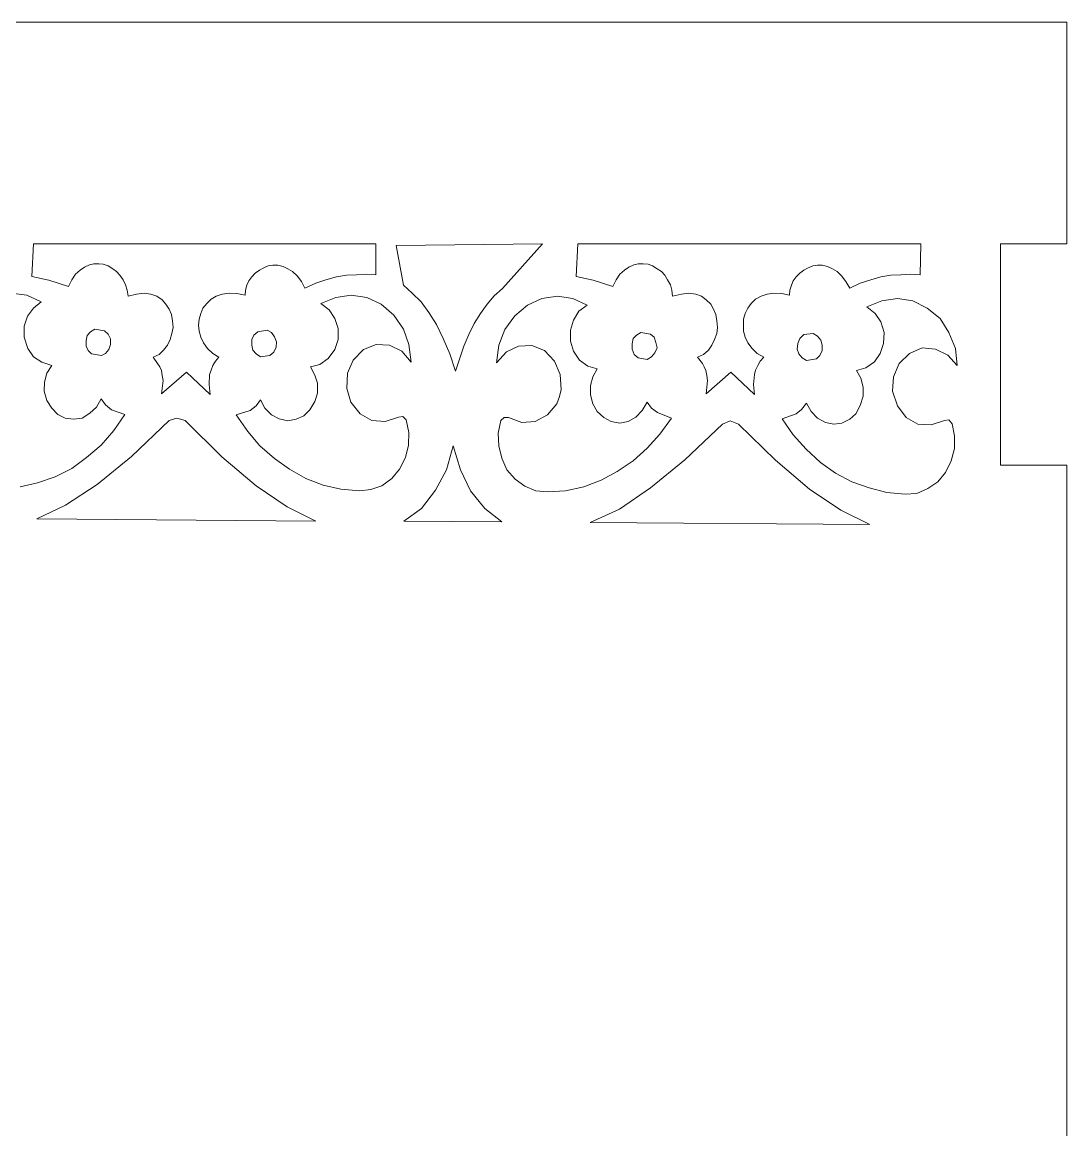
# Model space of a CAD drawing. Header units: inches. Extents: x -4.04 to 3.96, y -5.52 to 0.82.
# Drawn here: x -3.584 to -2.924, y 0.116 to 0.816 of the extents above; entities that cross this region are included whole.
import ezdxf

# ---------------------------------------------------------------- set-up
doc = ezdxf.new("R2010")
doc.units = ezdxf.units.IN
doc.header["$MEASUREMENT"] = 0
doc.layers.add('Katman 1', color=7, linetype='Continuous')

msp = doc.modelspace()

# ---------------------------------------------------------------- linework, layer by layer
at = {"layer": 'Katman 1', "color": 250, "lineweight": 9}
for points in [[(-2.92356, 0.81574), (-2.92356, 0.81574), (-4.04347, 0.81574), (-4.04347, 0.81574)], [(-2.92356, 0.67574), (-2.92356, 0.67574), (-2.92356, 0.81574), (-2.92356, 0.81574)], [(-3.57662, 0.67574), (-3.57662, 0.67574), (-3.57769, 0.65507), (-3.57769, 0.65507)], [(-3.36034, 0.67574), (-3.36034, 0.67574), (-3.57662, 0.67574), (-3.57662, 0.67574)], [(-3.36034, 0.65613), (-3.36034, 0.65613), (-3.36034, 0.67574), (-3.36034, 0.67574)], [(-3.255, 0.67574), (-3.255, 0.67574), (-3.34739, 0.67467), (-3.34739, 0.67467)], [(-3.34739, 0.67467), (-3.34739, 0.67467), (-3.34285, 0.64947), (-3.34285, 0.64947)], [(-3.28023, 0.6474), (-3.28023, 0.6474), (-3.255, 0.67574), (-3.255, 0.67574)], [(-3.2326, 0.67574), (-3.2326, 0.67574), (-3.23365, 0.65507), (-3.23365, 0.65507)], [(-3.01594, 0.67574), (-3.01594, 0.67574), (-3.2326, 0.67574), (-3.2326, 0.67574)], [(-3.01632, 0.65613), (-3.01632, 0.65613), (-3.01594, 0.67574), (-3.01594, 0.67574)], [(-2.96559, 0.53573), (-2.96559, 0.53573), (-2.96559, 0.67574), (-2.96559, 0.67574)], [(-2.96559, 0.67574), (-2.96559, 0.67574), (-2.92356, 0.67574), (-2.92356, 0.67574)], [(-3.55002, 0.65647), (-3.55002, 0.65647), (-3.54722, 0.65893), (-3.54722, 0.65893)], [(-3.54722, 0.65893), (-3.54722, 0.65893), (-3.54439, 0.661), (-3.54439, 0.661)], [(-3.54439, 0.661), (-3.54439, 0.661), (-3.54128, 0.66243), (-3.54128, 0.66243)], [(-3.54128, 0.66243), (-3.54128, 0.66243), (-3.53848, 0.66311), (-3.53848, 0.66311)], [(-3.53848, 0.66311), (-3.53848, 0.66311), (-3.53533, 0.66311), (-3.53533, 0.66311)], [(-3.53533, 0.66311), (-3.53533, 0.66311), (-3.53253, 0.6628), (-3.53253, 0.6628)], [(-3.53253, 0.6628), (-3.53253, 0.6628), (-3.52937, 0.66173), (-3.52937, 0.66173)], [(-3.52937, 0.66173), (-3.52937, 0.66173), (-3.52657, 0.65996), (-3.52657, 0.65996)], [(-3.52657, 0.65996), (-3.52657, 0.65996), (-3.52413, 0.65822), (-3.52413, 0.65822)], [(-3.52413, 0.65822), (-3.52413, 0.65822), (-3.52202, 0.65576), (-3.52202, 0.65576)], [(-3.43661, 0.65718), (-3.43661, 0.65718), (-3.43381, 0.65893), (-3.43381, 0.65893)], [(-3.43381, 0.65893), (-3.43381, 0.65893), (-3.43137, 0.66031), (-3.43137, 0.66031)], [(-3.43137, 0.66031), (-3.43137, 0.66031), (-3.42824, 0.66173), (-3.42824, 0.66173)], [(-3.42824, 0.66173), (-3.42824, 0.66173), (-3.42546, 0.66209), (-3.42546, 0.66209)], [(-3.42546, 0.66209), (-3.42546, 0.66209), (-3.4223, 0.66209), (-3.4223, 0.66209)], [(-3.4223, 0.66209), (-3.4223, 0.66209), (-3.41879, 0.66138), (-3.41879, 0.66138)], [(-3.41879, 0.66138), (-3.41879, 0.66138), (-3.41597, 0.65996), (-3.41597, 0.65996)], [(-3.41597, 0.65996), (-3.41597, 0.65996), (-3.41283, 0.65822), (-3.41283, 0.65822)], [(-3.41283, 0.65822), (-3.41283, 0.65822), (-3.41001, 0.65544), (-3.41001, 0.65544)], [(-3.206, 0.65647), (-3.206, 0.65647), (-3.20322, 0.65893), (-3.20322, 0.65893)], [(-3.20322, 0.65893), (-3.20322, 0.65893), (-3.2004, 0.661), (-3.2004, 0.661)], [(-3.2004, 0.661), (-3.2004, 0.661), (-3.19727, 0.66243), (-3.19727, 0.66243)], [(-3.19727, 0.66243), (-3.19727, 0.66243), (-3.19444, 0.66311), (-3.19444, 0.66311)], [(-3.19444, 0.66311), (-3.19444, 0.66311), (-3.19129, 0.66311), (-3.19129, 0.66311)], [(-3.19129, 0.66311), (-3.19129, 0.66311), (-3.18816, 0.6628), (-3.18816, 0.6628)], [(-3.18816, 0.6628), (-3.18816, 0.6628), (-3.18533, 0.66173), (-3.18533, 0.66173)], [(-3.18533, 0.66173), (-3.18533, 0.66173), (-3.18256, 0.65996), (-3.18256, 0.65996)], [(-3.18256, 0.65996), (-3.18256, 0.65996), (-3.17976, 0.65822), (-3.17976, 0.65822)], [(-3.17976, 0.65822), (-3.17976, 0.65822), (-3.17767, 0.65576), (-3.17767, 0.65576)], [(-3.09226, 0.65718), (-3.09226, 0.65718), (-3.08981, 0.65893), (-3.08981, 0.65893)], [(-3.08981, 0.65893), (-3.08981, 0.65893), (-3.08737, 0.66031), (-3.08737, 0.66031)], [(-3.08737, 0.66031), (-3.08737, 0.66031), (-3.08419, 0.66173), (-3.08419, 0.66173)], [(-3.08419, 0.66173), (-3.08419, 0.66173), (-3.08108, 0.66209), (-3.08108, 0.66209)], [(-3.08108, 0.66209), (-3.08108, 0.66209), (-3.07826, 0.66209), (-3.07826, 0.66209)], [(-3.07826, 0.66209), (-3.07826, 0.66209), (-3.07475, 0.66138), (-3.07475, 0.66138)], [(-3.07475, 0.66138), (-3.07475, 0.66138), (-3.07159, 0.65996), (-3.07159, 0.65996)], [(-3.07159, 0.65996), (-3.07159, 0.65996), (-3.06881, 0.65822), (-3.06881, 0.65822)], [(-3.06881, 0.65822), (-3.06881, 0.65822), (-3.06599, 0.65544), (-3.06599, 0.65544)], [(-3.57769, 0.65507), (-3.57769, 0.65507), (-3.56682, 0.65265), (-3.56682, 0.65265)], [(-3.56682, 0.65265), (-3.56682, 0.65265), (-3.5546, 0.64878), (-3.5546, 0.64878)], [(-3.5546, 0.64878), (-3.5546, 0.64878), (-3.55246, 0.65298), (-3.55246, 0.65298)], [(-3.55246, 0.65298), (-3.55246, 0.65298), (-3.55002, 0.65647), (-3.55002, 0.65647)], [(-3.52202, 0.65576), (-3.52202, 0.65576), (-3.51993, 0.65298), (-3.51993, 0.65298)], [(-3.51993, 0.65298), (-3.51993, 0.65298), (-3.51853, 0.64982), (-3.51853, 0.64982)], [(-3.44186, 0.64947), (-3.44186, 0.64947), (-3.44048, 0.65227), (-3.44048, 0.65227)], [(-3.44048, 0.65227), (-3.44048, 0.65227), (-3.43872, 0.65473), (-3.43872, 0.65473)], [(-3.43872, 0.65473), (-3.43872, 0.65473), (-3.43661, 0.65718), (-3.43661, 0.65718)], [(-3.41001, 0.65544), (-3.41001, 0.65544), (-3.40728, 0.65194), (-3.40728, 0.65194)], [(-3.40728, 0.65194), (-3.40728, 0.65194), (-3.40515, 0.64774), (-3.40515, 0.64774)], [(-3.39812, 0.65087), (-3.39812, 0.65087), (-3.39183, 0.65298), (-3.39183, 0.65298)], [(-3.39183, 0.65298), (-3.39183, 0.65298), (-3.38517, 0.65473), (-3.38517, 0.65473)], [(-3.38517, 0.65473), (-3.38517, 0.65473), (-3.37888, 0.65576), (-3.37888, 0.65576)], [(-3.37888, 0.65576), (-3.37888, 0.65576), (-3.37257, 0.65613), (-3.37257, 0.65613)], [(-3.37257, 0.65613), (-3.37257, 0.65613), (-3.36628, 0.65647), (-3.36628, 0.65647)], [(-3.36628, 0.65647), (-3.36628, 0.65647), (-3.36034, 0.65613), (-3.36034, 0.65613)], [(-3.23365, 0.65507), (-3.23365, 0.65507), (-3.22282, 0.65265), (-3.22282, 0.65265)], [(-3.22282, 0.65265), (-3.22282, 0.65265), (-3.21056, 0.64878), (-3.21056, 0.64878)], [(-3.21056, 0.64878), (-3.21056, 0.64878), (-3.20846, 0.65298), (-3.20846, 0.65298)], [(-3.20846, 0.65298), (-3.20846, 0.65298), (-3.206, 0.65647), (-3.206, 0.65647)], [(-3.17767, 0.65576), (-3.17767, 0.65576), (-3.17593, 0.65298), (-3.17593, 0.65298)], [(-3.17593, 0.65298), (-3.17593, 0.65298), (-3.17413, 0.64982), (-3.17413, 0.64982)], [(-3.09753, 0.64947), (-3.09753, 0.64947), (-3.09644, 0.65227), (-3.09644, 0.65227)], [(-3.09644, 0.65227), (-3.09644, 0.65227), (-3.09473, 0.65473), (-3.09473, 0.65473)], [(-3.09473, 0.65473), (-3.09473, 0.65473), (-3.09226, 0.65718), (-3.09226, 0.65718)], [(-3.06599, 0.65544), (-3.06599, 0.65544), (-3.06322, 0.65194), (-3.06322, 0.65194)], [(-3.06322, 0.65194), (-3.06322, 0.65194), (-3.06077, 0.64774), (-3.06077, 0.64774)], [(-3.0541, 0.65087), (-3.0541, 0.65087), (-3.04746, 0.65298), (-3.04746, 0.65298)], [(-3.04746, 0.65298), (-3.04746, 0.65298), (-3.04117, 0.65473), (-3.04117, 0.65473)], [(-3.04117, 0.65473), (-3.04117, 0.65473), (-3.03488, 0.65576), (-3.03488, 0.65576)], [(-3.03488, 0.65576), (-3.03488, 0.65576), (-3.02857, 0.65613), (-3.02857, 0.65613)], [(-3.02857, 0.65613), (-3.02857, 0.65613), (-3.02226, 0.65647), (-3.02226, 0.65647)], [(-3.02226, 0.65647), (-3.02226, 0.65647), (-3.01632, 0.65613), (-3.01632, 0.65613)], [(-3.59062, 0.64458), (-3.59062, 0.64458), (-3.58082, 0.6432), (-3.58082, 0.6432)], [(-3.51853, 0.64982), (-3.51853, 0.64982), (-3.51748, 0.64633), (-3.51748, 0.64633)], [(-3.51748, 0.64633), (-3.51748, 0.64633), (-3.51678, 0.64249), (-3.51678, 0.64249)], [(-3.51153, 0.64387), (-3.51153, 0.64387), (-3.50662, 0.64458), (-3.50662, 0.64458)], [(-3.50662, 0.64458), (-3.50662, 0.64458), (-3.50244, 0.64387), (-3.50244, 0.64387)], [(-3.45728, 0.64387), (-3.45728, 0.64387), (-3.45304, 0.64458), (-3.45304, 0.64458)], [(-3.45304, 0.64458), (-3.45304, 0.64458), (-3.44817, 0.6442), (-3.44817, 0.6442)], [(-3.44817, 0.6442), (-3.44817, 0.6442), (-3.44293, 0.6432), (-3.44293, 0.6432)], [(-3.44293, 0.6432), (-3.44293, 0.6432), (-3.44257, 0.64633), (-3.44257, 0.64633)], [(-3.44257, 0.64633), (-3.44257, 0.64633), (-3.44186, 0.64947), (-3.44186, 0.64947)], [(-3.40515, 0.64774), (-3.40515, 0.64774), (-3.39812, 0.65087), (-3.39812, 0.65087)], [(-3.34285, 0.64947), (-3.34285, 0.64947), (-3.33723, 0.64458), (-3.33723, 0.64458)], [(-3.33723, 0.64458), (-3.33723, 0.64458), (-3.33165, 0.639), (-3.33165, 0.639)], [(-3.28545, 0.64282), (-3.28545, 0.64282), (-3.28023, 0.6474), (-3.28023, 0.6474)], [(-3.17413, 0.64982), (-3.17413, 0.64982), (-3.17311, 0.64633), (-3.17311, 0.64633)], [(-3.17311, 0.64633), (-3.17311, 0.64633), (-3.17275, 0.64249), (-3.17275, 0.64249)], [(-3.16713, 0.64387), (-3.16713, 0.64387), (-3.1626, 0.64458), (-3.1626, 0.64458)], [(-3.1626, 0.64458), (-3.1626, 0.64458), (-3.15806, 0.64387), (-3.15806, 0.64387)], [(-3.11291, 0.64387), (-3.11291, 0.64387), (-3.10871, 0.64458), (-3.10871, 0.64458)], [(-3.10871, 0.64458), (-3.10871, 0.64458), (-3.10379, 0.6442), (-3.10379, 0.6442)], [(-3.10379, 0.6442), (-3.10379, 0.6442), (-3.09893, 0.6432), (-3.09893, 0.6432)], [(-3.09893, 0.6432), (-3.09893, 0.6432), (-3.09855, 0.64633), (-3.09855, 0.64633)], [(-3.09855, 0.64633), (-3.09855, 0.64633), (-3.09753, 0.64947), (-3.09753, 0.64947)], [(-3.06077, 0.64774), (-3.06077, 0.64774), (-3.0541, 0.65087), (-3.0541, 0.65087)], [(-3.58082, 0.6432), (-3.58082, 0.6432), (-3.57173, 0.639), (-3.57173, 0.639)], [(-3.57173, 0.639), (-3.57173, 0.639), (-3.57662, 0.63511), (-3.57662, 0.63511)], [(-3.51678, 0.64249), (-3.51678, 0.64249), (-3.51153, 0.64387), (-3.51153, 0.64387)], [(-3.50244, 0.64387), (-3.50244, 0.64387), (-3.49857, 0.64249), (-3.49857, 0.64249)], [(-3.49857, 0.64249), (-3.49857, 0.64249), (-3.49539, 0.64038), (-3.49539, 0.64038)], [(-3.49539, 0.64038), (-3.49539, 0.64038), (-3.49299, 0.6376), (-3.49299, 0.6376)], [(-3.49299, 0.6376), (-3.49299, 0.6376), (-3.49088, 0.63442), (-3.49088, 0.63442)], [(-3.46953, 0.63511), (-3.46953, 0.63511), (-3.46708, 0.63791), (-3.46708, 0.63791)], [(-3.46708, 0.63791), (-3.46708, 0.63791), (-3.4643, 0.64073), (-3.4643, 0.64073)], [(-3.4643, 0.64073), (-3.4643, 0.64073), (-3.46113, 0.64249), (-3.46113, 0.64249)], [(-3.46113, 0.64249), (-3.46113, 0.64249), (-3.45728, 0.64387), (-3.45728, 0.64387)], [(-3.38555, 0.64178), (-3.38555, 0.64178), (-3.39499, 0.63791), (-3.39499, 0.63791)], [(-3.39499, 0.63791), (-3.39499, 0.63791), (-3.38974, 0.63406), (-3.38974, 0.63406)], [(-3.37577, 0.6432), (-3.37577, 0.6432), (-3.38555, 0.64178), (-3.38555, 0.64178)], [(-3.36596, 0.64178), (-3.36596, 0.64178), (-3.37577, 0.6432), (-3.37577, 0.6432)], [(-3.35683, 0.6376), (-3.35683, 0.6376), (-3.36596, 0.64178), (-3.36596, 0.64178)], [(-3.34879, 0.63058), (-3.34879, 0.63058), (-3.35683, 0.6376), (-3.35683, 0.6376)], [(-3.33165, 0.639), (-3.33165, 0.639), (-3.32674, 0.63233), (-3.32674, 0.63233)], [(-3.29421, 0.63162), (-3.29421, 0.63162), (-3.29001, 0.6376), (-3.29001, 0.6376)], [(-3.29001, 0.6376), (-3.29001, 0.6376), (-3.28545, 0.64282), (-3.28545, 0.64282)], [(-3.26444, 0.63689), (-3.26444, 0.63689), (-3.25533, 0.64109), (-3.25533, 0.64109)], [(-3.25533, 0.64109), (-3.25533, 0.64109), (-3.24556, 0.64249), (-3.24556, 0.64249)], [(-3.24556, 0.64249), (-3.24556, 0.64249), (-3.23576, 0.64109), (-3.23576, 0.64109)], [(-3.23576, 0.64109), (-3.23576, 0.64109), (-3.22665, 0.63689), (-3.22665, 0.63689)], [(-3.17275, 0.64249), (-3.17275, 0.64249), (-3.16713, 0.64387), (-3.16713, 0.64387)], [(-3.15806, 0.64387), (-3.15806, 0.64387), (-3.15453, 0.64249), (-3.15453, 0.64249)], [(-3.15453, 0.64249), (-3.15453, 0.64249), (-3.15142, 0.64038), (-3.15142, 0.64038)], [(-3.15142, 0.64038), (-3.15142, 0.64038), (-3.14862, 0.6376), (-3.14862, 0.6376)], [(-3.14862, 0.6376), (-3.14862, 0.6376), (-3.14684, 0.63442), (-3.14684, 0.63442)], [(-3.12515, 0.63511), (-3.12515, 0.63511), (-3.12306, 0.63791), (-3.12306, 0.63791)], [(-3.12306, 0.63791), (-3.12306, 0.63791), (-3.12024, 0.64073), (-3.12024, 0.64073)], [(-3.12024, 0.64073), (-3.12024, 0.64073), (-3.11675, 0.64249), (-3.11675, 0.64249)], [(-3.11675, 0.64249), (-3.11675, 0.64249), (-3.11291, 0.64387), (-3.11291, 0.64387)], [(-3.04046, 0.63967), (-3.04046, 0.63967), (-3.0499, 0.63582), (-3.0499, 0.63582)], [(-3.03068, 0.64109), (-3.03068, 0.64109), (-3.04046, 0.63967), (-3.04046, 0.63967)], [(-3.02085, 0.63967), (-3.02085, 0.63967), (-3.03068, 0.64109), (-3.03068, 0.64109)], [(-3.01179, 0.63511), (-3.01179, 0.63511), (-3.02085, 0.63967), (-3.02085, 0.63967)], [(-3.57662, 0.63511), (-3.57662, 0.63511), (-3.58046, 0.62989), (-3.58046, 0.62989)], [(-3.49088, 0.63442), (-3.49088, 0.63442), (-3.4895, 0.63093), (-3.4895, 0.63093)], [(-3.4895, 0.63093), (-3.4895, 0.63093), (-3.4888, 0.62709), (-3.4888, 0.62709)], [(-3.47199, 0.62813), (-3.47199, 0.62813), (-3.47091, 0.63162), (-3.47091, 0.63162)], [(-3.47091, 0.63162), (-3.47091, 0.63162), (-3.46953, 0.63511), (-3.46953, 0.63511)], [(-3.38974, 0.63406), (-3.38974, 0.63406), (-3.38626, 0.62847), (-3.38626, 0.62847)], [(-3.34285, 0.6218), (-3.34285, 0.6218), (-3.34879, 0.63058), (-3.34879, 0.63058)], [(-3.32674, 0.63233), (-3.32674, 0.63233), (-3.32187, 0.62464), (-3.32187, 0.62464)], [(-3.29803, 0.62535), (-3.29803, 0.62535), (-3.29421, 0.63162), (-3.29421, 0.63162)], [(-3.2788, 0.62149), (-3.2788, 0.62149), (-3.27252, 0.63022), (-3.27252, 0.63022)], [(-3.27252, 0.63022), (-3.27252, 0.63022), (-3.26444, 0.63689), (-3.26444, 0.63689)], [(-3.23189, 0.63304), (-3.23189, 0.63304), (-3.2354, 0.62742), (-3.2354, 0.62742)], [(-3.22665, 0.63689), (-3.22665, 0.63689), (-3.23189, 0.63304), (-3.23189, 0.63304)], [(-3.14684, 0.63442), (-3.14684, 0.63442), (-3.14546, 0.63093), (-3.14546, 0.63093)], [(-3.14546, 0.63093), (-3.14546, 0.63093), (-3.14475, 0.62709), (-3.14475, 0.62709)], [(-3.12793, 0.62813), (-3.12793, 0.62813), (-3.12691, 0.63162), (-3.12691, 0.63162)], [(-3.12691, 0.63162), (-3.12691, 0.63162), (-3.12515, 0.63511), (-3.12515, 0.63511)], [(-3.0499, 0.63582), (-3.0499, 0.63582), (-3.04466, 0.63162), (-3.04466, 0.63162)], [(-3.04466, 0.63162), (-3.04466, 0.63162), (-3.04117, 0.62638), (-3.04117, 0.62638)], [(-3.0037, 0.62847), (-3.0037, 0.62847), (-3.01179, 0.63511), (-3.01179, 0.63511)], [(-3.58046, 0.62989), (-3.58046, 0.62989), (-3.58257, 0.62356), (-3.58257, 0.62356)], [(-3.58257, 0.62356), (-3.58257, 0.62356), (-3.58257, 0.61658), (-3.58257, 0.61658)], [(-3.4888, 0.62709), (-3.4888, 0.62709), (-3.48841, 0.62289), (-3.48841, 0.62289)], [(-3.47232, 0.62427), (-3.47232, 0.62427), (-3.47199, 0.62813), (-3.47199, 0.62813)], [(-3.47199, 0.62042), (-3.47199, 0.62042), (-3.47232, 0.62427), (-3.47232, 0.62427)], [(-3.38626, 0.62847), (-3.38626, 0.62847), (-3.38412, 0.6222), (-3.38412, 0.6222)], [(-3.32187, 0.62464), (-3.32187, 0.62464), (-3.31763, 0.61589), (-3.31763, 0.61589)], [(-3.30156, 0.61835), (-3.30156, 0.61835), (-3.29803, 0.62535), (-3.29803, 0.62535)], [(-3.2354, 0.62742), (-3.2354, 0.62742), (-3.23716, 0.62109), (-3.23716, 0.62109)], [(-3.14475, 0.62709), (-3.14475, 0.62709), (-3.14442, 0.62289), (-3.14442, 0.62289)], [(-3.12793, 0.62042), (-3.12793, 0.62042), (-3.12793, 0.62813), (-3.12793, 0.62813)], [(-3.04117, 0.62638), (-3.04117, 0.62638), (-3.03906, 0.61973), (-3.03906, 0.61973)], [(-2.9981, 0.61973), (-2.9981, 0.61973), (-3.0037, 0.62847), (-3.0037, 0.62847)], [(-3.58257, 0.61658), (-3.58257, 0.61658), (-3.58011, 0.60956), (-3.58011, 0.60956)], [(-3.5434, 0.61449), (-3.5434, 0.61449), (-3.54269, 0.61764), (-3.54269, 0.61764)], [(-3.54269, 0.61764), (-3.54269, 0.61764), (-3.54057, 0.62007), (-3.54057, 0.62007)], [(-3.54057, 0.62007), (-3.54057, 0.62007), (-3.53778, 0.6218), (-3.53778, 0.6218)], [(-3.53778, 0.6218), (-3.53778, 0.6218), (-3.53182, 0.62078), (-3.53182, 0.62078)], [(-3.53182, 0.62078), (-3.53182, 0.62078), (-3.52937, 0.61864), (-3.52937, 0.61864)], [(-3.52937, 0.61864), (-3.52937, 0.61864), (-3.52795, 0.61553), (-3.52795, 0.61553)], [(-3.48913, 0.61902), (-3.48913, 0.61902), (-3.49022, 0.6152), (-3.49022, 0.6152)], [(-3.48841, 0.62289), (-3.48841, 0.62289), (-3.48913, 0.61902), (-3.48913, 0.61902)], [(-3.47091, 0.61658), (-3.47091, 0.61658), (-3.47199, 0.62042), (-3.47199, 0.62042)], [(-3.46919, 0.61309), (-3.46919, 0.61309), (-3.47091, 0.61658), (-3.47091, 0.61658)], [(-3.43733, 0.61798), (-3.43733, 0.61798), (-3.43872, 0.6152), (-3.43872, 0.6152)], [(-3.4349, 0.62007), (-3.4349, 0.62007), (-3.43733, 0.61798), (-3.43733, 0.61798)], [(-3.42894, 0.62109), (-3.42894, 0.62109), (-3.4349, 0.62007), (-3.4349, 0.62007)], [(-3.42617, 0.61973), (-3.42617, 0.61973), (-3.42894, 0.62109), (-3.42894, 0.62109)], [(-3.42437, 0.61693), (-3.42437, 0.61693), (-3.42617, 0.61973), (-3.42617, 0.61973)], [(-3.42297, 0.61378), (-3.42297, 0.61378), (-3.42437, 0.61693), (-3.42437, 0.61693)], [(-3.38412, 0.6222), (-3.38412, 0.6222), (-3.38412, 0.6152), (-3.38412, 0.6152)], [(-3.33936, 0.61202), (-3.33936, 0.61202), (-3.34285, 0.6218), (-3.34285, 0.6218)], [(-3.3047, 0.61098), (-3.3047, 0.61098), (-3.30156, 0.61835), (-3.30156, 0.61835)], [(-3.28263, 0.61169), (-3.28263, 0.61169), (-3.2788, 0.62149), (-3.2788, 0.62149)], [(-3.23716, 0.62109), (-3.23716, 0.62109), (-3.23716, 0.61411), (-3.23716, 0.61411)], [(-3.19762, 0.61589), (-3.19762, 0.61589), (-3.19554, 0.61798), (-3.19554, 0.61798)], [(-3.19554, 0.61798), (-3.19554, 0.61798), (-3.19269, 0.61973), (-3.19269, 0.61973)], [(-3.19269, 0.61973), (-3.19269, 0.61973), (-3.18676, 0.61864), (-3.18676, 0.61864)], [(-3.18676, 0.61864), (-3.18676, 0.61864), (-3.18429, 0.61658), (-3.18429, 0.61658)], [(-3.18429, 0.61658), (-3.18429, 0.61658), (-3.18324, 0.6134), (-3.18324, 0.6134)], [(-3.14475, 0.61902), (-3.14475, 0.61902), (-3.14615, 0.6152), (-3.14615, 0.6152)], [(-3.14442, 0.62289), (-3.14442, 0.62289), (-3.14475, 0.61902), (-3.14475, 0.61902)], [(-3.12691, 0.61658), (-3.12691, 0.61658), (-3.12793, 0.62042), (-3.12793, 0.62042)], [(-3.12515, 0.61309), (-3.12515, 0.61309), (-3.12691, 0.61658), (-3.12691, 0.61658)], [(-3.08981, 0.61835), (-3.08981, 0.61835), (-3.09226, 0.61589), (-3.09226, 0.61589)], [(-3.08388, 0.61902), (-3.08388, 0.61902), (-3.08981, 0.61835), (-3.08981, 0.61835)], [(-3.08108, 0.61729), (-3.08108, 0.61729), (-3.08388, 0.61902), (-3.08388, 0.61902)], [(-3.07897, 0.6148), (-3.07897, 0.6148), (-3.08108, 0.61729), (-3.08108, 0.61729)], [(-3.03906, 0.61973), (-3.03906, 0.61973), (-3.03941, 0.61273), (-3.03941, 0.61273)], [(-2.99392, 0.60956), (-2.99392, 0.60956), (-2.9981, 0.61973), (-2.9981, 0.61973)], [(-3.58011, 0.60956), (-3.58011, 0.60956), (-3.57662, 0.60433), (-3.57662, 0.60433)], [(-3.5434, 0.61098), (-3.5434, 0.61098), (-3.5434, 0.61449), (-3.5434, 0.61449)], [(-3.54198, 0.6082), (-3.54198, 0.6082), (-3.5434, 0.61098), (-3.5434, 0.61098)], [(-3.52795, 0.61202), (-3.52795, 0.61202), (-3.52904, 0.60886), (-3.52904, 0.60886)], [(-3.52795, 0.61553), (-3.52795, 0.61553), (-3.52795, 0.61202), (-3.52795, 0.61202)], [(-3.49191, 0.61169), (-3.49191, 0.61169), (-3.49437, 0.60853), (-3.49437, 0.60853)], [(-3.49022, 0.6152), (-3.49022, 0.6152), (-3.49191, 0.61169), (-3.49191, 0.61169)], [(-3.46673, 0.60956), (-3.46673, 0.60956), (-3.46919, 0.61309), (-3.46919, 0.61309)], [(-3.46324, 0.60644), (-3.46324, 0.60644), (-3.46673, 0.60956), (-3.46673, 0.60956)], [(-3.43872, 0.6152), (-3.43872, 0.6152), (-3.43872, 0.61169), (-3.43872, 0.61169)], [(-3.43872, 0.61169), (-3.43872, 0.61169), (-3.43801, 0.60853), (-3.43801, 0.60853)], [(-3.42474, 0.60711), (-3.42474, 0.60711), (-3.42335, 0.61029), (-3.42335, 0.61029)], [(-3.42335, 0.61029), (-3.42335, 0.61029), (-3.42297, 0.61378), (-3.42297, 0.61378)], [(-3.38412, 0.6152), (-3.38412, 0.6152), (-3.38626, 0.60886), (-3.38626, 0.60886)], [(-3.36808, 0.60886), (-3.36808, 0.60886), (-3.35998, 0.61202), (-3.35998, 0.61202)], [(-3.35998, 0.61202), (-3.35998, 0.61202), (-3.35159, 0.61169), (-3.35159, 0.61169)], [(-3.35159, 0.61169), (-3.35159, 0.61169), (-3.3439, 0.60782), (-3.3439, 0.60782)], [(-3.33792, 0.60084), (-3.33792, 0.60084), (-3.33936, 0.61202), (-3.33936, 0.61202)], [(-3.31763, 0.61589), (-3.31763, 0.61589), (-3.31348, 0.60606), (-3.31348, 0.60606)], [(-3.30992, 0.5952), (-3.30992, 0.5952), (-3.3047, 0.61098), (-3.3047, 0.61098)], [(-3.28403, 0.60046), (-3.28403, 0.60046), (-3.28263, 0.61169), (-3.28263, 0.61169)], [(-3.27005, 0.61098), (-3.27005, 0.61098), (-3.27772, 0.60748), (-3.27772, 0.60748)], [(-3.26167, 0.61133), (-3.26167, 0.61133), (-3.27005, 0.61098), (-3.27005, 0.61098)], [(-3.25358, 0.6082), (-3.25358, 0.6082), (-3.26167, 0.61133), (-3.26167, 0.61133)], [(-3.23716, 0.61411), (-3.23716, 0.61411), (-3.2354, 0.60782), (-3.2354, 0.60782)], [(-3.19831, 0.6124), (-3.19831, 0.6124), (-3.19762, 0.61589), (-3.19762, 0.61589)], [(-3.19831, 0.6092), (-3.19831, 0.6092), (-3.19831, 0.6124), (-3.19831, 0.6124)], [(-3.19691, 0.60575), (-3.19691, 0.60575), (-3.19831, 0.6092), (-3.19831, 0.6092)], [(-3.18256, 0.60991), (-3.18256, 0.60991), (-3.18398, 0.60678), (-3.18398, 0.60678)], [(-3.18324, 0.6134), (-3.18324, 0.6134), (-3.18256, 0.60991), (-3.18256, 0.60991)], [(-3.14793, 0.61169), (-3.14793, 0.61169), (-3.15, 0.60853), (-3.15, 0.60853)], [(-3.14615, 0.6152), (-3.14615, 0.6152), (-3.14793, 0.61169), (-3.14793, 0.61169)], [(-3.12235, 0.60956), (-3.12235, 0.60956), (-3.12515, 0.61309), (-3.12515, 0.61309)], [(-3.1192, 0.60644), (-3.1192, 0.60644), (-3.12235, 0.60956), (-3.12235, 0.60956)], [(-3.09366, 0.61273), (-3.09366, 0.61273), (-3.09402, 0.6092), (-3.09402, 0.6092)], [(-3.09402, 0.6092), (-3.09402, 0.6092), (-3.09295, 0.60606), (-3.09295, 0.60606)], [(-3.09226, 0.61589), (-3.09226, 0.61589), (-3.09366, 0.61273), (-3.09366, 0.61273)], [(-3.07826, 0.61169), (-3.07826, 0.61169), (-3.07897, 0.6148), (-3.07897, 0.6148)], [(-3.07826, 0.6082), (-3.07826, 0.6082), (-3.07826, 0.61169), (-3.07826, 0.61169)], [(-3.03941, 0.61273), (-3.03941, 0.61273), (-3.04155, 0.60644), (-3.04155, 0.60644)], [(-3.02295, 0.60644), (-3.02295, 0.60644), (-3.01492, 0.60991), (-3.01492, 0.60991)], [(-3.01492, 0.60991), (-3.01492, 0.60991), (-3.0065, 0.6092), (-3.0065, 0.6092)], [(-3.0065, 0.6092), (-3.0065, 0.6092), (-2.99881, 0.60537), (-2.99881, 0.60537)], [(-2.99285, 0.59875), (-2.99285, 0.59875), (-2.99392, 0.60956), (-2.99392, 0.60956)], [(-3.57662, 0.60433), (-3.57662, 0.60433), (-3.57138, 0.60084), (-3.57138, 0.60084)], [(-3.53991, 0.60606), (-3.53991, 0.60606), (-3.54198, 0.6082), (-3.54198, 0.6082)], [(-3.53357, 0.60504), (-3.53357, 0.60504), (-3.53991, 0.60606), (-3.53991, 0.60606)], [(-3.53113, 0.60644), (-3.53113, 0.60644), (-3.53357, 0.60504), (-3.53357, 0.60504)], [(-3.52904, 0.60886), (-3.52904, 0.60886), (-3.53113, 0.60644), (-3.53113, 0.60644)], [(-3.49717, 0.60575), (-3.49717, 0.60575), (-3.50104, 0.60395), (-3.50104, 0.60395)], [(-3.50104, 0.60395), (-3.50104, 0.60395), (-3.49824, 0.60013), (-3.49824, 0.60013)], [(-3.49437, 0.60853), (-3.49437, 0.60853), (-3.49717, 0.60575), (-3.49717, 0.60575)], [(-3.45939, 0.60395), (-3.45939, 0.60395), (-3.46324, 0.60644), (-3.46324, 0.60644)], [(-3.4615, 0.60155), (-3.4615, 0.60155), (-3.45939, 0.60395), (-3.45939, 0.60395)], [(-3.43801, 0.60853), (-3.43801, 0.60853), (-3.4359, 0.60606), (-3.4359, 0.60606)], [(-3.4359, 0.60606), (-3.4359, 0.60606), (-3.43313, 0.60433), (-3.43313, 0.60433)], [(-3.43313, 0.60433), (-3.43313, 0.60433), (-3.42717, 0.60504), (-3.42717, 0.60504)], [(-3.42717, 0.60504), (-3.42717, 0.60504), (-3.42474, 0.60711), (-3.42474, 0.60711)], [(-3.39046, 0.60324), (-3.39046, 0.60324), (-3.3957, 0.59942), (-3.3957, 0.59942)], [(-3.38626, 0.60886), (-3.38626, 0.60886), (-3.39046, 0.60324), (-3.39046, 0.60324)], [(-3.37817, 0.59384), (-3.37817, 0.59384), (-3.37468, 0.60224), (-3.37468, 0.60224)], [(-3.37468, 0.60224), (-3.37468, 0.60224), (-3.36808, 0.60886), (-3.36808, 0.60886)], [(-3.3439, 0.60782), (-3.3439, 0.60782), (-3.33792, 0.60084), (-3.33792, 0.60084)], [(-3.31348, 0.60606), (-3.31348, 0.60606), (-3.30992, 0.5952), (-3.30992, 0.5952)], [(-3.27772, 0.60748), (-3.27772, 0.60748), (-3.28403, 0.60046), (-3.28403, 0.60046)], [(-3.24729, 0.60155), (-3.24729, 0.60155), (-3.25358, 0.6082), (-3.25358, 0.6082)], [(-3.2354, 0.60782), (-3.2354, 0.60782), (-3.23156, 0.60224), (-3.23156, 0.60224)], [(-3.23156, 0.60224), (-3.23156, 0.60224), (-3.22631, 0.59837), (-3.22631, 0.59837)], [(-3.19444, 0.60362), (-3.19444, 0.60362), (-3.19691, 0.60575), (-3.19691, 0.60575)], [(-3.18887, 0.60257), (-3.18887, 0.60257), (-3.19444, 0.60362), (-3.19444, 0.60362)], [(-3.18604, 0.60433), (-3.18604, 0.60433), (-3.18887, 0.60257), (-3.18887, 0.60257)], [(-3.18398, 0.60678), (-3.18398, 0.60678), (-3.18604, 0.60433), (-3.18604, 0.60433)], [(-3.15315, 0.60575), (-3.15315, 0.60575), (-3.157, 0.60395), (-3.157, 0.60395)], [(-3.157, 0.60395), (-3.157, 0.60395), (-3.15386, 0.60013), (-3.15386, 0.60013)], [(-3.15, 0.60853), (-3.15, 0.60853), (-3.15315, 0.60575), (-3.15315, 0.60575)], [(-3.115, 0.60395), (-3.115, 0.60395), (-3.1192, 0.60644), (-3.1192, 0.60644)], [(-3.11744, 0.60155), (-3.11744, 0.60155), (-3.115, 0.60395), (-3.115, 0.60395)], [(-3.09295, 0.60606), (-3.09295, 0.60606), (-3.09086, 0.60362), (-3.09086, 0.60362)], [(-3.09086, 0.60362), (-3.09086, 0.60362), (-3.08806, 0.60189), (-3.08806, 0.60189)], [(-3.08806, 0.60189), (-3.08806, 0.60189), (-3.08175, 0.60295), (-3.08175, 0.60295)], [(-3.08175, 0.60295), (-3.08175, 0.60295), (-3.07968, 0.60504), (-3.07968, 0.60504)], [(-3.07968, 0.60504), (-3.07968, 0.60504), (-3.07826, 0.6082), (-3.07826, 0.6082)], [(-3.04155, 0.60644), (-3.04155, 0.60644), (-3.04504, 0.60117), (-3.04504, 0.60117)], [(-3.02961, 0.60013), (-3.02961, 0.60013), (-3.02295, 0.60644), (-3.02295, 0.60644)], [(-2.99881, 0.60537), (-2.99881, 0.60537), (-2.99285, 0.59875), (-2.99285, 0.59875)], [(-3.57138, 0.60084), (-3.57138, 0.60084), (-3.56509, 0.59875), (-3.56509, 0.59875)], [(-3.56509, 0.59875), (-3.56509, 0.59875), (-3.56824, 0.59384), (-3.56824, 0.59384)], [(-3.49824, 0.60013), (-3.49824, 0.60013), (-3.49684, 0.59804), (-3.49684, 0.59804)], [(-3.49684, 0.59804), (-3.49684, 0.59804), (-3.49575, 0.59557), (-3.49575, 0.59557)], [(-3.49575, 0.59557), (-3.49575, 0.59557), (-3.49539, 0.59242), (-3.49539, 0.59242)], [(-3.46533, 0.59313), (-3.46533, 0.59313), (-3.4643, 0.59591), (-3.4643, 0.59591)], [(-3.4643, 0.59591), (-3.4643, 0.59591), (-3.46324, 0.59875), (-3.46324, 0.59875)], [(-3.46324, 0.59875), (-3.46324, 0.59875), (-3.4615, 0.60155), (-3.4615, 0.60155)], [(-3.3957, 0.59942), (-3.3957, 0.59942), (-3.40161, 0.59804), (-3.40161, 0.59804)], [(-3.40161, 0.59804), (-3.40161, 0.59804), (-3.39883, 0.59275), (-3.39883, 0.59275)], [(-3.2438, 0.59313), (-3.2438, 0.59313), (-3.24729, 0.60155), (-3.24729, 0.60155)], [(-3.22631, 0.59837), (-3.22631, 0.59837), (-3.22033, 0.59662), (-3.22033, 0.59662)], [(-3.22033, 0.59662), (-3.22033, 0.59662), (-3.22315, 0.59171), (-3.22315, 0.59171)], [(-3.15386, 0.60013), (-3.15386, 0.60013), (-3.15282, 0.59804), (-3.15282, 0.59804)], [(-3.15282, 0.59804), (-3.15282, 0.59804), (-3.15175, 0.59557), (-3.15175, 0.59557)], [(-3.15175, 0.59557), (-3.15175, 0.59557), (-3.15104, 0.59242), (-3.15104, 0.59242)], [(-3.12095, 0.59313), (-3.12095, 0.59313), (-3.12024, 0.59591), (-3.12024, 0.59591)], [(-3.12024, 0.59591), (-3.12024, 0.59591), (-3.11886, 0.59875), (-3.11886, 0.59875)], [(-3.11886, 0.59875), (-3.11886, 0.59875), (-3.11744, 0.60155), (-3.11744, 0.60155)], [(-3.05059, 0.59733), (-3.05059, 0.59733), (-3.05657, 0.59557), (-3.05657, 0.59557)], [(-3.05657, 0.59557), (-3.05657, 0.59557), (-3.05377, 0.59069), (-3.05377, 0.59069)], [(-3.04504, 0.60117), (-3.04504, 0.60117), (-3.05059, 0.59733), (-3.05059, 0.59733)], [(-3.0331, 0.59171), (-3.0331, 0.59171), (-3.02961, 0.60013), (-3.02961, 0.60013)], [(-3.56962, 0.58822), (-3.56962, 0.58822), (-3.56996, 0.58264), (-3.56996, 0.58264)], [(-3.56824, 0.59384), (-3.56824, 0.59384), (-3.56962, 0.58822), (-3.56962, 0.58822)], [(-3.49575, 0.58086), (-3.49575, 0.58086), (-3.48002, 0.59451), (-3.48002, 0.59451)], [(-3.4947, 0.58931), (-3.4947, 0.58931), (-3.49575, 0.58086), (-3.49575, 0.58086)], [(-3.49539, 0.59242), (-3.49539, 0.59242), (-3.4947, 0.58931), (-3.4947, 0.58931)], [(-3.48002, 0.59451), (-3.48002, 0.59451), (-3.46499, 0.58053), (-3.46499, 0.58053)], [(-3.46566, 0.58684), (-3.46566, 0.58684), (-3.46533, 0.59313), (-3.46533, 0.59313)], [(-3.39883, 0.59275), (-3.39883, 0.59275), (-3.39707, 0.58753), (-3.39707, 0.58753)], [(-3.37852, 0.58435), (-3.37852, 0.58435), (-3.37817, 0.59384), (-3.37817, 0.59384)], [(-3.24311, 0.58369), (-3.24311, 0.58369), (-3.2438, 0.59313), (-3.2438, 0.59313)], [(-3.22315, 0.59171), (-3.22315, 0.59171), (-3.22453, 0.58615), (-3.22453, 0.58615)], [(-3.15142, 0.58086), (-3.15142, 0.58086), (-3.13602, 0.59451), (-3.13602, 0.59451)], [(-3.15071, 0.58931), (-3.15071, 0.58931), (-3.15142, 0.58086), (-3.15142, 0.58086)], [(-3.15104, 0.59242), (-3.15104, 0.59242), (-3.15071, 0.58931), (-3.15071, 0.58931)], [(-3.13602, 0.59451), (-3.13602, 0.59451), (-3.12095, 0.58053), (-3.12095, 0.58053)], [(-3.12164, 0.58684), (-3.12164, 0.58684), (-3.12095, 0.59313), (-3.12095, 0.59313)], [(-3.05377, 0.59069), (-3.05377, 0.59069), (-3.05237, 0.58511), (-3.05237, 0.58511)], [(-3.03381, 0.58264), (-3.03381, 0.58264), (-3.0331, 0.59171), (-3.0331, 0.59171)], [(-3.56996, 0.58264), (-3.56996, 0.58264), (-3.56824, 0.57669), (-3.56824, 0.57669)], [(-3.46499, 0.58053), (-3.46499, 0.58053), (-3.46566, 0.58684), (-3.46566, 0.58684)], [(-3.39707, 0.58124), (-3.39707, 0.58124), (-3.39883, 0.57597), (-3.39883, 0.57597)], [(-3.39707, 0.58753), (-3.39707, 0.58753), (-3.39707, 0.58124), (-3.39707, 0.58124)], [(-3.3761, 0.57562), (-3.3761, 0.57562), (-3.37852, 0.58435), (-3.37852, 0.58435)], [(-3.24418, 0.57915), (-3.24418, 0.57915), (-3.24311, 0.58369), (-3.24311, 0.58369)], [(-3.22453, 0.58615), (-3.22453, 0.58615), (-3.22453, 0.58017), (-3.22453, 0.58017)], [(-3.12095, 0.58053), (-3.12095, 0.58053), (-3.12164, 0.58684), (-3.12164, 0.58684)], [(-3.05237, 0.58511), (-3.05237, 0.58511), (-3.05237, 0.57948), (-3.05237, 0.57948)], [(-3.03068, 0.5732), (-3.03068, 0.5732), (-3.03381, 0.58264), (-3.03381, 0.58264)], [(-3.56824, 0.57669), (-3.56824, 0.57669), (-3.56509, 0.57177), (-3.56509, 0.57177)], [(-3.53673, 0.57249), (-3.53673, 0.57249), (-3.53391, 0.57773), (-3.53391, 0.57773)], [(-3.53391, 0.57773), (-3.53391, 0.57773), (-3.53113, 0.57387), (-3.53113, 0.57387)], [(-3.43313, 0.57704), (-3.43313, 0.57704), (-3.4359, 0.5732), (-3.4359, 0.5732)], [(-3.43032, 0.57177), (-3.43032, 0.57177), (-3.43313, 0.57704), (-3.43313, 0.57704)], [(-3.39883, 0.57597), (-3.39883, 0.57597), (-3.40197, 0.57075), (-3.40197, 0.57075)], [(-3.37014, 0.56829), (-3.37014, 0.56829), (-3.3761, 0.57562), (-3.3761, 0.57562)], [(-3.25185, 0.56757), (-3.25185, 0.56757), (-3.24587, 0.57457), (-3.24587, 0.57457)], [(-3.24587, 0.57457), (-3.24587, 0.57457), (-3.24418, 0.57915), (-3.24418, 0.57915)], [(-3.22453, 0.58017), (-3.22453, 0.58017), (-3.22315, 0.57457), (-3.22315, 0.57457)], [(-3.22315, 0.57457), (-3.22315, 0.57457), (-3.22033, 0.56971), (-3.22033, 0.56971)], [(-3.192, 0.57037), (-3.192, 0.57037), (-3.18887, 0.57562), (-3.18887, 0.57562)], [(-3.18887, 0.57562), (-3.18887, 0.57562), (-3.18604, 0.57177), (-3.18604, 0.57177)], [(-3.08806, 0.57495), (-3.08806, 0.57495), (-3.09124, 0.57106), (-3.09124, 0.57106)], [(-3.08524, 0.56971), (-3.08524, 0.56971), (-3.08806, 0.57495), (-3.08806, 0.57495)], [(-3.05237, 0.57948), (-3.05237, 0.57948), (-3.0541, 0.57355), (-3.0541, 0.57355)], [(-3.56509, 0.57177), (-3.56509, 0.57177), (-3.56122, 0.56791), (-3.56122, 0.56791)], [(-3.56122, 0.56791), (-3.56122, 0.56791), (-3.55669, 0.56546), (-3.55669, 0.56546)], [(-3.54582, 0.56546), (-3.54582, 0.56546), (-3.54091, 0.56862), (-3.54091, 0.56862)], [(-3.54091, 0.56862), (-3.54091, 0.56862), (-3.53673, 0.57249), (-3.53673, 0.57249)], [(-3.53113, 0.57387), (-3.53113, 0.57387), (-3.52729, 0.57075), (-3.52729, 0.57075)], [(-3.52729, 0.57075), (-3.52729, 0.57075), (-3.51889, 0.56791), (-3.51889, 0.56791)], [(-3.51889, 0.56791), (-3.51889, 0.56791), (-3.52589, 0.5578), (-3.52589, 0.5578)], [(-3.43977, 0.57037), (-3.43977, 0.57037), (-3.44855, 0.56757), (-3.44855, 0.56757)], [(-3.44855, 0.56757), (-3.44855, 0.56757), (-3.44119, 0.55704), (-3.44119, 0.55704)], [(-3.4359, 0.5732), (-3.4359, 0.5732), (-3.43977, 0.57037), (-3.43977, 0.57037)], [(-3.42617, 0.56757), (-3.42617, 0.56757), (-3.43032, 0.57177), (-3.43032, 0.57177)], [(-3.42126, 0.56513), (-3.42126, 0.56513), (-3.42617, 0.56757), (-3.42617, 0.56757)], [(-3.40197, 0.57075), (-3.40197, 0.57075), (-3.40581, 0.56689), (-3.40581, 0.56689)], [(-3.36279, 0.56409), (-3.36279, 0.56409), (-3.37014, 0.56829), (-3.37014, 0.56829)], [(-3.25954, 0.56337), (-3.25954, 0.56337), (-3.25185, 0.56757), (-3.25185, 0.56757)], [(-3.22033, 0.56971), (-3.22033, 0.56971), (-3.21616, 0.56584), (-3.21616, 0.56584)], [(-3.19585, 0.56617), (-3.19585, 0.56617), (-3.192, 0.57037), (-3.192, 0.57037)], [(-3.18604, 0.57177), (-3.18604, 0.57177), (-3.1822, 0.569), (-3.1822, 0.569)], [(-3.1822, 0.569), (-3.1822, 0.569), (-3.17346, 0.56546), (-3.17346, 0.56546)], [(-3.09473, 0.56829), (-3.09473, 0.56829), (-3.10346, 0.56513), (-3.10346, 0.56513)], [(-3.09124, 0.57106), (-3.09124, 0.57106), (-3.09473, 0.56829), (-3.09473, 0.56829)], [(-3.08108, 0.56546), (-3.08108, 0.56546), (-3.08524, 0.56971), (-3.08524, 0.56971)], [(-3.05691, 0.56829), (-3.05691, 0.56829), (-3.06077, 0.56477), (-3.06077, 0.56477)], [(-3.0541, 0.57355), (-3.0541, 0.57355), (-3.05691, 0.56829), (-3.05691, 0.56829)], [(-3.02506, 0.56584), (-3.02506, 0.56584), (-3.03068, 0.5732), (-3.03068, 0.5732)], [(-3.55669, 0.56546), (-3.55669, 0.56546), (-3.55144, 0.56477), (-3.55144, 0.56477)], [(-3.55144, 0.56477), (-3.55144, 0.56477), (-3.54582, 0.56546), (-3.54582, 0.56546)], [(-3.51469, 0.54131), (-3.51469, 0.54131), (-3.49088, 0.56409), (-3.49088, 0.56409)], [(-3.49088, 0.56409), (-3.49088, 0.56409), (-3.48602, 0.56546), (-3.48602, 0.56546)], [(-3.48602, 0.56546), (-3.48602, 0.56546), (-3.48072, 0.56409), (-3.48072, 0.56409)], [(-3.48072, 0.56409), (-3.48072, 0.56409), (-3.45764, 0.54099), (-3.45764, 0.54099)], [(-3.41597, 0.56371), (-3.41597, 0.56371), (-3.42126, 0.56513), (-3.42126, 0.56513)], [(-3.41072, 0.56477), (-3.41072, 0.56477), (-3.41597, 0.56371), (-3.41597, 0.56371)], [(-3.40581, 0.56689), (-3.40581, 0.56689), (-3.41072, 0.56477), (-3.41072, 0.56477)], [(-3.35439, 0.56337), (-3.35439, 0.56337), (-3.36279, 0.56409), (-3.36279, 0.56409)], [(-3.34596, 0.56617), (-3.34596, 0.56617), (-3.35439, 0.56337), (-3.35439, 0.56337)], [(-3.34319, 0.56653), (-3.34319, 0.56653), (-3.34596, 0.56617), (-3.34596, 0.56617)], [(-3.34109, 0.56442), (-3.34109, 0.56442), (-3.34319, 0.56653), (-3.34319, 0.56653)], [(-3.33934, 0.55637), (-3.33934, 0.55637), (-3.34109, 0.56442), (-3.34109, 0.56442)], [(-3.283, 0.55602), (-3.283, 0.55602), (-3.28125, 0.56409), (-3.28125, 0.56409)], [(-3.28125, 0.56409), (-3.28125, 0.56409), (-3.27914, 0.56584), (-3.27914, 0.56584)], [(-3.27914, 0.56584), (-3.27914, 0.56584), (-3.27636, 0.56584), (-3.27636, 0.56584)], [(-3.27636, 0.56584), (-3.27636, 0.56584), (-3.26794, 0.56269), (-3.26794, 0.56269)], [(-3.26794, 0.56269), (-3.26794, 0.56269), (-3.25954, 0.56337), (-3.25954, 0.56337)], [(-3.21616, 0.56584), (-3.21616, 0.56584), (-3.2116, 0.56337), (-3.2116, 0.56337)], [(-3.2116, 0.56337), (-3.2116, 0.56337), (-3.206, 0.56233), (-3.206, 0.56233)], [(-3.206, 0.56233), (-3.206, 0.56233), (-3.20073, 0.56337), (-3.20073, 0.56337)], [(-3.20073, 0.56337), (-3.20073, 0.56337), (-3.19585, 0.56617), (-3.19585, 0.56617)], [(-3.17346, 0.56546), (-3.17346, 0.56546), (-3.1808, 0.55535), (-3.1808, 0.55535)], [(-3.16506, 0.53924), (-3.16506, 0.53924), (-3.14126, 0.56162), (-3.14126, 0.56162)], [(-3.14126, 0.56162), (-3.14126, 0.56162), (-3.13635, 0.56371), (-3.13635, 0.56371)], [(-3.13635, 0.56371), (-3.13635, 0.56371), (-3.13111, 0.56162), (-3.13111, 0.56162)], [(-3.13111, 0.56162), (-3.13111, 0.56162), (-3.10766, 0.53891), (-3.10766, 0.53891)], [(-3.10346, 0.56513), (-3.10346, 0.56513), (-3.09644, 0.55497), (-3.09644, 0.55497)], [(-3.07617, 0.56269), (-3.07617, 0.56269), (-3.08108, 0.56546), (-3.08108, 0.56546)], [(-3.07088, 0.56162), (-3.07088, 0.56162), (-3.07617, 0.56269), (-3.07617, 0.56269)], [(-3.06569, 0.56233), (-3.06569, 0.56233), (-3.07088, 0.56162), (-3.07088, 0.56162)], [(-3.06077, 0.56477), (-3.06077, 0.56477), (-3.06569, 0.56233), (-3.06569, 0.56233)], [(-3.0177, 0.56162), (-3.0177, 0.56162), (-3.02506, 0.56584), (-3.02506, 0.56584)], [(-3.00932, 0.56131), (-3.00932, 0.56131), (-3.0177, 0.56162), (-3.0177, 0.56162)], [(-3.00093, 0.56409), (-3.00093, 0.56409), (-3.00932, 0.56131), (-3.00932, 0.56131)], [(-2.9981, 0.56442), (-2.9981, 0.56442), (-3.00093, 0.56409), (-3.00093, 0.56409)], [(-2.99601, 0.56199), (-2.99601, 0.56199), (-2.9981, 0.56442), (-2.9981, 0.56442)], [(-2.99463, 0.55431), (-2.99463, 0.55431), (-2.99601, 0.56199), (-2.99601, 0.56199)], [(-3.52589, 0.5578), (-3.52589, 0.5578), (-3.53391, 0.54835), (-3.53391, 0.54835)], [(-3.44119, 0.55704), (-3.44119, 0.55704), (-3.4335, 0.54797), (-3.4335, 0.54797)], [(-3.33968, 0.54835), (-3.33968, 0.54835), (-3.33934, 0.55637), (-3.33934, 0.55637)], [(-3.28263, 0.54797), (-3.28263, 0.54797), (-3.283, 0.55602), (-3.283, 0.55602)], [(-3.1808, 0.55535), (-3.1808, 0.55535), (-3.18887, 0.54657), (-3.18887, 0.54657)], [(-3.09644, 0.55497), (-3.09644, 0.55497), (-3.08839, 0.54586), (-3.08839, 0.54586)], [(-2.99463, 0.54624), (-2.99463, 0.54624), (-2.99463, 0.55431), (-2.99463, 0.55431)], [(-3.53391, 0.54835), (-3.53391, 0.54835), (-3.54302, 0.54062), (-3.54302, 0.54062)], [(-3.4335, 0.54797), (-3.4335, 0.54797), (-3.42437, 0.53995), (-3.42437, 0.53995)], [(-3.34145, 0.54062), (-3.34145, 0.54062), (-3.33968, 0.54835), (-3.33968, 0.54835)], [(-3.31556, 0.53295), (-3.31556, 0.53295), (-3.31134, 0.54797), (-3.31134, 0.54797)], [(-3.31134, 0.54797), (-3.31134, 0.54797), (-3.30681, 0.53295), (-3.30681, 0.53295)], [(-3.28054, 0.54028), (-3.28054, 0.54028), (-3.28263, 0.54797), (-3.28263, 0.54797)], [(-3.18887, 0.54657), (-3.18887, 0.54657), (-3.19762, 0.53853), (-3.19762, 0.53853)], [(-2.99672, 0.53853), (-2.99672, 0.53853), (-2.99463, 0.54624), (-2.99463, 0.54624)], [(-3.54302, 0.54062), (-3.54302, 0.54062), (-3.55246, 0.53364), (-3.55246, 0.53364)], [(-3.53637, 0.5235), (-3.53637, 0.5235), (-3.51469, 0.54131), (-3.51469, 0.54131)], [(-3.45764, 0.54099), (-3.45764, 0.54099), (-3.4359, 0.5228), (-3.4359, 0.5228)], [(-3.42437, 0.53995), (-3.42437, 0.53995), (-3.41493, 0.53328), (-3.41493, 0.53328)], [(-3.3453, 0.53328), (-3.3453, 0.53328), (-3.34145, 0.54062), (-3.34145, 0.54062)], [(-3.27743, 0.53295), (-3.27743, 0.53295), (-3.28054, 0.54028), (-3.28054, 0.54028)], [(-3.18676, 0.52139), (-3.18676, 0.52139), (-3.16506, 0.53924), (-3.16506, 0.53924)], [(-3.08839, 0.54586), (-3.08839, 0.54586), (-3.07933, 0.5375), (-3.07933, 0.5375)], [(-3.55246, 0.53364), (-3.55246, 0.53364), (-3.563, 0.52837), (-3.563, 0.52837)], [(-3.41493, 0.53328), (-3.41493, 0.53328), (-3.40443, 0.52733), (-3.40443, 0.52733)], [(-3.35019, 0.52733), (-3.35019, 0.52733), (-3.3453, 0.53328), (-3.3453, 0.53328)], [(-3.32254, 0.51997), (-3.32254, 0.51997), (-3.31556, 0.53295), (-3.31556, 0.53295)], [(-3.30681, 0.53295), (-3.30681, 0.53295), (-3.3005, 0.51964), (-3.3005, 0.51964)], [(-3.27216, 0.527), (-3.27216, 0.527), (-3.27743, 0.53295), (-3.27743, 0.53295)], [(-3.19762, 0.53853), (-3.19762, 0.53853), (-3.20776, 0.53188), (-3.20776, 0.53188)], [(-3.10766, 0.53891), (-3.10766, 0.53891), (-3.08628, 0.52068), (-3.08628, 0.52068)], [(-3.07933, 0.5375), (-3.07933, 0.5375), (-3.06983, 0.53084), (-3.06983, 0.53084)], [(-3.00021, 0.53115), (-3.00021, 0.53115), (-2.99672, 0.53853), (-2.99672, 0.53853)], [(-2.92356, 0.53573), (-2.92356, 0.53573), (-2.96559, 0.53573), (-2.96559, 0.53573)], [(-2.92356, -0.30421), (-2.92356, -0.30421), (-2.92356, 0.53573), (-2.92356, 0.53573)], [(-3.563, 0.52837), (-3.563, 0.52837), (-3.57416, 0.52455), (-3.57416, 0.52455)], [(-3.40443, 0.52733), (-3.40443, 0.52733), (-3.39359, 0.52315), (-3.39359, 0.52315)], [(-3.3565, 0.5228), (-3.3565, 0.5228), (-3.35019, 0.52733), (-3.35019, 0.52733)], [(-3.26618, 0.52244), (-3.26618, 0.52244), (-3.27216, 0.527), (-3.27216, 0.527)], [(-3.21787, 0.52628), (-3.21787, 0.52628), (-3.22873, 0.5221), (-3.22873, 0.5221)], [(-3.20776, 0.53188), (-3.20776, 0.53188), (-3.21787, 0.52628), (-3.21787, 0.52628)], [(-3.06983, 0.53084), (-3.06983, 0.53084), (-3.05937, 0.52526), (-3.05937, 0.52526)], [(-3.05937, 0.52526), (-3.05937, 0.52526), (-3.04852, 0.52139), (-3.04852, 0.52139)], [(-3.01141, 0.52106), (-3.01141, 0.52106), (-3.00512, 0.52526), (-3.00512, 0.52526)], [(-3.00512, 0.52526), (-3.00512, 0.52526), (-3.00021, 0.53115), (-3.00021, 0.53115)], [(-3.57416, 0.52455), (-3.57416, 0.52455), (-3.585, 0.5221), (-3.585, 0.5221)], [(-3.55633, 0.51053), (-3.55633, 0.51053), (-3.53637, 0.5235), (-3.53637, 0.5235)], [(-3.4359, 0.5228), (-3.4359, 0.5228), (-3.41633, 0.5095), (-3.41633, 0.5095)], [(-3.39359, 0.52315), (-3.39359, 0.52315), (-3.38239, 0.52068), (-3.38239, 0.52068)], [(-3.38239, 0.52068), (-3.38239, 0.52068), (-3.37048, 0.51964), (-3.37048, 0.51964)], [(-3.37048, 0.51964), (-3.37048, 0.51964), (-3.3635, 0.52035), (-3.3635, 0.52035)], [(-3.3635, 0.52035), (-3.3635, 0.52035), (-3.3565, 0.5228), (-3.3565, 0.5228)], [(-3.33132, 0.50844), (-3.33132, 0.50844), (-3.32254, 0.51997), (-3.32254, 0.51997)], [(-3.3005, 0.51964), (-3.3005, 0.51964), (-3.29141, 0.50844), (-3.29141, 0.50844)], [(-3.2592, 0.51964), (-3.2592, 0.51964), (-3.26618, 0.52244), (-3.26618, 0.52244)], [(-3.25185, 0.51895), (-3.25185, 0.51895), (-3.2592, 0.51964), (-3.2592, 0.51964)], [(-3.24031, 0.51964), (-3.24031, 0.51964), (-3.25185, 0.51895), (-3.25185, 0.51895)], [(-3.22873, 0.5221), (-3.22873, 0.5221), (-3.24031, 0.51964), (-3.24031, 0.51964)], [(-3.20633, 0.50808), (-3.20633, 0.50808), (-3.18676, 0.52139), (-3.18676, 0.52139)], [(-3.08628, 0.52068), (-3.08628, 0.52068), (-3.06635, 0.50739), (-3.06635, 0.50739)], [(-3.04852, 0.52139), (-3.04852, 0.52139), (-3.0373, 0.51859), (-3.0373, 0.51859)], [(-3.0373, 0.51859), (-3.0373, 0.51859), (-3.02579, 0.51752), (-3.02579, 0.51752)], [(-3.01841, 0.51788), (-3.01841, 0.51788), (-3.01141, 0.52106), (-3.01141, 0.52106)], [(-3.02579, 0.51752), (-3.02579, 0.51752), (-3.01841, 0.51788), (-3.01841, 0.51788)], [(-3.57453, 0.5018), (-3.57453, 0.5018), (-3.55633, 0.51053), (-3.55633, 0.51053)], [(-3.41633, 0.5095), (-3.41633, 0.5095), (-3.39812, 0.50037), (-3.39812, 0.50037)], [(-3.34247, 0.50037), (-3.34247, 0.50037), (-3.33132, 0.50844), (-3.33132, 0.50844)], [(-3.29141, 0.50844), (-3.29141, 0.50844), (-3.28054, 0.50004), (-3.28054, 0.50004)], [(-3.22491, 0.49966), (-3.22491, 0.49966), (-3.20633, 0.50808), (-3.20633, 0.50808)], [(-3.06635, 0.50739), (-3.06635, 0.50739), (-3.04815, 0.49828), (-3.04815, 0.49828)], [(-3.39812, 0.50037), (-3.39812, 0.50037), (-3.57453, 0.5018), (-3.57453, 0.5018)], [(-3.28054, 0.50004), (-3.28054, 0.50004), (-3.34247, 0.50037), (-3.34247, 0.50037)], [(-3.04815, 0.49828), (-3.04815, 0.49828), (-3.22491, 0.49966), (-3.22491, 0.49966)]]:
    msp.add_open_spline(points, degree=3, dxfattribs=at)

doc.saveas('drawing.dxf')
